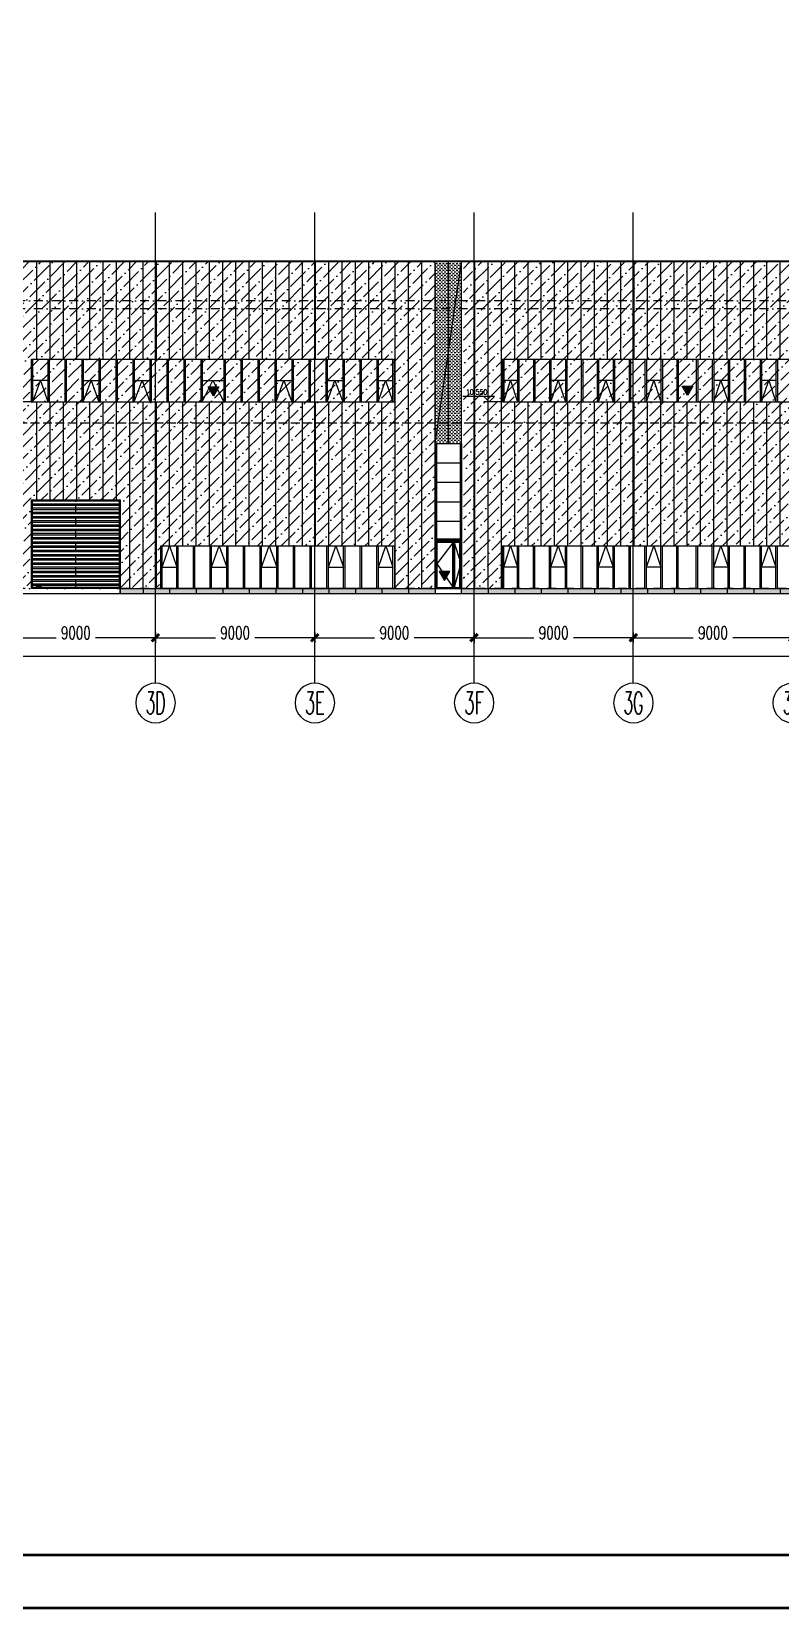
# Model space of a CAD drawing. Extents: x -2072575 to 87763, y 445513 to 805276.
# Drawn here: x -368215 to -325903, y 445513 to 534688 of the extents above; entities that cross this region are included whole.
import ezdxf
from ezdxf.enums import TextEntityAlignment as Align

# ---------------------------------------------------------------- set-up
doc = ezdxf.new("R2010")
doc.units = 0
doc.header["$LTSCALE"] = 1000
for name, pattern in [('__DASH', [0.35, 0.25, -0.1]), ('CENTER', [2, 1.25, -0.25, 0.25, -0.25]), ('DASHDOT', [1, 0.5, -0.25, 0, -0.25]), ('DOT', [0.25, 0, -0.25]), ('DOTE', [2.42, 2, -0.2, 0.02, -0.2])]:
    doc.linetypes.add(name, pattern=pattern)
doc.layers.get('Defpoints').update_dxf_attribs({"color": 210})
for name, color, linetype in [('!ZN1-填充-8', 8, 'Continuous'), ('!ZN1-文字-7', 7, 'Continuous'), ('!ZN1-标注-173', 173, 'Continuous'), ('!ZN3-玻璃幕墙-4', 4, 'Continuous'), ('!ZN4-辅助材料-1', 1, 'Continuous'), ('!ZN5-铝材断面-6', 6, 'Continuous'), ('!ZN7-索引-3', 3, 'Continuous'), ('0-cxFrame', 155, 'Continuous'), ('3符号', 3, 'Continuous'), ('3铝板幕墙', 3, 'Continuous'), ('4玻璃幕墙', 4, 'Continuous'), ('A-AXIS-DOTE', 14, 'DOTE'), ('A-HATCH-2', 251, 'Continuous'), ('A-LIN-V', 9, 'Continuous'), ('A-云线', 50, 'Continuous'), ('A-门窗表显示尺寸', 160, 'Continuous'), ('AS-WALL', 40, 'Continuous'), ('DIM', 173, 'Continuous'), ('DIM_ELEV', 3, 'Continuous'), ('DOT', 8, 'DOT'), ('DOTE', 1, 'CENTER'), ('IE-填充-JYZS', 7, 'Continuous'), ('PUB_TEXT', 7, 'Continuous'), ('压型钢板', 23, 'Continuous')]:
    doc.layers.add(name, color=color, linetype=linetype)
doc.layers.add('0-cxText', color=131, linetype='Continuous', lineweight=25)
doc.layers.add('A-WALL-HATCH', color=8, linetype='Continuous', lineweight=13)
doc.layers.add('A-加建区域', color=47, linetype='Continuous', plot=False)
doc.styles.add('_TCH_AXIS', font='COMPLEX', dxfattribs={"bigfont": 'GBCBIG'})
doc.styles.add('_TCH_DIM', font='SIMPLEX', dxfattribs={"bigfont": 'GBCBIG'})
doc.styles.add('A-STANDARD', font='SIMPLEX', dxfattribs={"bigfont": 'GBCBIG'})
doc.styles.add('cx_tuming', font='simhei.ttf')
doc.styles.add('cx_tuqian1', font='')
doc.styles.add('DHTEXT-1', font='romans.shx', dxfattribs={"width": 0.7, "bigfont": 'chinese.shx'})
doc.styles.add('样式 1', font='romans.shx', dxfattribs={"width": 0.7, "bigfont": 'chinese.shx'})
doc.styles.add('黑体', font='simhei.ttf', dxfattribs={"height": 12})
doc.styles.get('cx_tuqian1').set_extended_font_data('SimSun')
doc.dimstyles.new('ZN280', dxfattribs={"dimscale": 280, "dimtxt": 2.5, "dimasz": 1.5, "dimexe": 1, "dimexo": 2, "dimgap": 0.9, "dimtad": 1, "dimdec": 0, "dimdsep": 46, "dimtxsty": 'DHTEXT-1', "dimblk": 'ARCHTICK', "dimcen": 2.5, "dimclrd": 173, "dimclre": 173, "dimclrt": 7, "dimazin": 2, "dimtfac": 1, "dimtdec": 0, "dimtix": 1, "dimtmove": 2, "dimatfit": 3, "dimfxl": 0, "dimarcsym": 0})
pattern_1 = [(45, (388215.23, -503214.68), (252.5697, 926.0889), [1190.625, -238.125, 0, -238.125])]

# ---------------------------------------------------------------- blocks, each defined once
blk = doc.blocks.new('消防救援口标识')
blk.add_wipeout([(0, 0), (-150, 260), (150, 260)]).dxf.layer = '!ZN1-标注-173'
at = {"layer": '!ZN1-填充-8'}
h = blk.add_hatch(color=252, dxfattribs=at)
h.dxf.hatch_style = 1
h.paths.add_polyline_path([(0, 0), (-150, 260), (150, 260)])
at = {"layer": '!ZN1-标注-173'}
blk.add_lwpolyline([(0, 0), (-150, 260), (150, 260)], close=True, dxfattribs=at)
at = {"layer": '!ZN1-文字-7', "ltscale": 1.5, "style": '样式 1', "width": 0.7}
blk.add_text('消', height=120, dxfattribs=at).set_placement((-62, 164), align=Align.MIDDLE_LEFT)
blk = doc.blocks.new('w4243')
at = {"layer": '!ZN4-辅助材料-1', "xscale": 2, "yscale": 2, "zscale": 2}
blk.add_blockref('消防救援口标识', (-1646421, 506714), dxfattribs=at)
blk = doc.blocks.new('WM1328')
at = {"layer": '4玻璃幕墙'}
for p, q in [((-1822540, 519937), (-1821040, 519937)), ((-1822540, 517237), (-1822540, 519937)), ((-1822490, 517237), (-1822490, 519887)), ((-1822490, 519887), (-1822090, 519887)), ((-1822440, 517287), (-1822440, 519837)), ((-1822440, 519837), (-1822140, 519837)), ((-1822090, 519887), (-1821090, 519887)), ((-1822040, 519837), (-1821140, 519837))]:
    blk.add_line(p, q, dxfattribs=at)
at = {"layer": 'A-WALL-HATCH'}
blk.add_blockref('w4243', (-175149, 10966), dxfattribs=at)
at = {"layer": '4玻璃幕墙'}
for p, q in [((-1821040, 519937), (-1821040, 517237)), ((-1822140, 519837), (-1822140, 517287)), ((-1822090, 517237), (-1822090, 519887)), ((-1822040, 517287), (-1822040, 519837)), ((-1821140, 519837), (-1821140, 517287)), ((-1821090, 519887), (-1821090, 517237)), ((-1821040, 517237), (-1822540, 517237)), ((-1822140, 517287), (-1822440, 517287)), ((-1821140, 517287), (-1822040, 517287))]:
    blk.add_line(p, q, dxfattribs=at)
for points in [[(-1822090, 519887), (-1822490, 518640), (-1822090, 517237)], [(-1822090, 519887), (-1821140, 518630), (-1822090, 517237)]]:
    blk.add_lwpolyline(points, dxfattribs=at)
blk = doc.blocks.new('JLM5050')
at = {"layer": 'A-HATCH-2'}
h = blk.add_hatch(dxfattribs=at)
h.set_pattern_fill('ANSI32', color=256, scale=50, angle=45)
h.set_pattern_definition([(180, (0, 0), (-1e-14, -238.125), []), (180, (-79.38, 79.38), (-1e-14, -238.125), [])])
h.paths.add_polyline_path([(-1643430, 522187), (-1638530, 522187), (-1638530, 517287), (-1643430, 517287)])
at = {"layer": 'A-AXIS-DOTE', "linetype": '__DASH', "ltscale": 2}
blk.add_line((-1640980, 517237), (-1640980, 522237), dxfattribs=at)
at = {"layer": 'A-LIN-V'}
blk.add_lwpolyline([(-1643480, 522237), (-1638480, 522237), (-1638480, 517237), (-1643480, 517237)], close=True, dxfattribs=at)
at = {"layer": 'A-门窗表显示尺寸'}
blk.add_lwpolyline([(-1643430, 522187), (-1638530, 522187), (-1638530, 517287), (-1643430, 517287)], close=True, dxfattribs=at)
at = {"layer": 'A-门窗表显示尺寸', "color": 3, "style": 'A-STANDARD', "width": 0.705882}
blk.add_text('JLM5050', height=59.5, dxfattribs=at).set_placement((-1643230, 517317))
blk = doc.blocks.new('_ArchTick')
at = {"color": 0, "linetype": 'ByBlock', "const_width": 0.4}
blk.add_lwpolyline([(-0.5, -0.5), (0.5, 0.5)], dxfattribs=at)
blk = doc.blocks.new('*D1031')
at = {"layer": 'Defpoints', "color": 0, "ltscale": 2800, "transparency": 16777216}
for p in [(0, -1926), (184000, -1926), (184000, -3824)]:
    blk.add_point(p, dxfattribs=at)
at = {"layer": 'DIM', "color": 173, "linetype": 'ByBlock', "lineweight": -2, "ltscale": 2800, "transparency": 16777216}
for p, q in [((0, -2486), (0, -4104)), ((184000, -2486), (184000, -4104)), ((0, -3824), (90503, -3824)), ((184000, -3824), (93597, -3824))]:
    blk.add_line(p, q, dxfattribs=at)
at = {"layer": 'DIM', "color": 173, "lineweight": -2, "ltscale": 2800, "transparency": 16777216, "xscale": 420, "yscale": 420, "zscale": 420, "rotation": 180}
blk.add_blockref('_ArchTick', (0, -3824), dxfattribs=at)
at = {"layer": 'DIM', "color": 173, "lineweight": -2, "ltscale": 2800, "transparency": 16777216, "xscale": 420, "yscale": 420, "zscale": 420}
blk.add_blockref('_ArchTick', (184000, -3824), dxfattribs=at)
at = {"layer": 'DIM', "color": 7, "ltscale": 2800, "transparency": 16777216, "insert": (92050, -3549), "char_height": 700, "attachment_point": 5, "style": 'DHTEXT-1'}
blk.add_mtext('184000', dxfattribs=at)
blk = doc.blocks.new('*D1046')
at = {"layer": 'Defpoints', "color": 0, "ltscale": 2800, "transparency": 16777216}
for p in [(54000, -1926), (63000, -1926), (63000, -2784)]:
    blk.add_point(p, dxfattribs=at)
at = {"layer": 'DIM', "color": 173, "linetype": 'ByBlock', "lineweight": -2, "ltscale": 2800, "transparency": 16777216}
for p, q in [((54000, -2486), (54000, -3064)), ((63000, -2486), (63000, -3064)), ((54000, -2784), (57385, -2784)), ((63000, -2784), (59615, -2784))]:
    blk.add_line(p, q, dxfattribs=at)
at = {"layer": 'DIM', "color": 173, "lineweight": -2, "ltscale": 2800, "transparency": 16777216, "xscale": 420, "yscale": 420, "zscale": 420, "rotation": 180}
blk.add_blockref('_ArchTick', (54000, -2784), dxfattribs=at)
at = {"layer": 'DIM', "color": 173, "lineweight": -2, "ltscale": 2800, "transparency": 16777216, "xscale": 420, "yscale": 420, "zscale": 420}
blk.add_blockref('_ArchTick', (63000, -2784), dxfattribs=at)
at = {"layer": 'DIM', "color": 7, "ltscale": 2800, "transparency": 16777216, "insert": (58500, -2509), "char_height": 700, "attachment_point": 5, "style": 'DHTEXT-1'}
blk.add_mtext('9000', dxfattribs=at)
blk = doc.blocks.new('*D1047')
at = {"layer": 'Defpoints', "color": 0, "ltscale": 2800, "transparency": 16777216}
for p in [(45000, -1926), (54000, -1926), (54000, -2784)]:
    blk.add_point(p, dxfattribs=at)
at = {"layer": 'DIM', "color": 173, "linetype": 'ByBlock', "lineweight": -2, "ltscale": 2800, "transparency": 16777216}
for p, q in [((45000, -2486), (45000, -3064)), ((54000, -2486), (54000, -3064)), ((45000, -2784), (48385, -2784)), ((54000, -2784), (50615, -2784))]:
    blk.add_line(p, q, dxfattribs=at)
at = {"layer": 'DIM', "color": 173, "lineweight": -2, "ltscale": 2800, "transparency": 16777216, "xscale": 420, "yscale": 420, "zscale": 420, "rotation": 180}
blk.add_blockref('_ArchTick', (45000, -2784), dxfattribs=at)
at = {"layer": 'DIM', "color": 173, "lineweight": -2, "ltscale": 2800, "transparency": 16777216, "xscale": 420, "yscale": 420, "zscale": 420}
blk.add_blockref('_ArchTick', (54000, -2784), dxfattribs=at)
at = {"layer": 'DIM', "color": 7, "ltscale": 2800, "transparency": 16777216, "insert": (49500, -2509), "char_height": 700, "attachment_point": 5, "style": 'DHTEXT-1'}
blk.add_mtext('9000', dxfattribs=at)
blk = doc.blocks.new('*D1048')
at = {"layer": 'Defpoints', "color": 0, "ltscale": 2800, "transparency": 16777216}
for p in [(36000, -1926), (45000, -1926), (45000, -2784)]:
    blk.add_point(p, dxfattribs=at)
at = {"layer": 'DIM', "color": 173, "linetype": 'ByBlock', "lineweight": -2, "ltscale": 2800, "transparency": 16777216}
for p, q in [((36000, -2486), (36000, -3064)), ((45000, -2486), (45000, -3064)), ((36000, -2784), (39385, -2784)), ((45000, -2784), (41615, -2784))]:
    blk.add_line(p, q, dxfattribs=at)
at = {"layer": 'DIM', "color": 173, "lineweight": -2, "ltscale": 2800, "transparency": 16777216, "xscale": 420, "yscale": 420, "zscale": 420, "rotation": 180}
blk.add_blockref('_ArchTick', (36000, -2784), dxfattribs=at)
at = {"layer": 'DIM', "color": 173, "lineweight": -2, "ltscale": 2800, "transparency": 16777216, "xscale": 420, "yscale": 420, "zscale": 420}
blk.add_blockref('_ArchTick', (45000, -2784), dxfattribs=at)
at = {"layer": 'DIM', "color": 7, "ltscale": 2800, "transparency": 16777216, "insert": (40500, -2509), "char_height": 700, "attachment_point": 5, "style": 'DHTEXT-1'}
blk.add_mtext('9000', dxfattribs=at)
blk = doc.blocks.new('*D1049')
at = {"layer": 'Defpoints', "color": 0, "ltscale": 2800, "transparency": 16777216}
for p in [(27000, -1926), (36000, -1926), (36000, -2784)]:
    blk.add_point(p, dxfattribs=at)
at = {"layer": 'DIM', "color": 173, "linetype": 'ByBlock', "lineweight": -2, "ltscale": 2800, "transparency": 16777216}
for p, q in [((27000, -2486), (27000, -3064)), ((36000, -2486), (36000, -3064)), ((27000, -2784), (30385, -2784)), ((36000, -2784), (32615, -2784))]:
    blk.add_line(p, q, dxfattribs=at)
at = {"layer": 'DIM', "color": 173, "lineweight": -2, "ltscale": 2800, "transparency": 16777216, "xscale": 420, "yscale": 420, "zscale": 420, "rotation": 180}
blk.add_blockref('_ArchTick', (27000, -2784), dxfattribs=at)
at = {"layer": 'DIM', "color": 173, "lineweight": -2, "ltscale": 2800, "transparency": 16777216, "xscale": 420, "yscale": 420, "zscale": 420}
blk.add_blockref('_ArchTick', (36000, -2784), dxfattribs=at)
at = {"layer": 'DIM', "color": 7, "ltscale": 2800, "transparency": 16777216, "insert": (31500, -2509), "char_height": 700, "attachment_point": 5, "style": 'DHTEXT-1'}
blk.add_mtext('9000', dxfattribs=at)
blk = doc.blocks.new('*D1050')
at = {"layer": 'Defpoints', "color": 0, "ltscale": 2800, "transparency": 16777216}
for p in [(18000, -1926), (27000, -1926), (27000, -2784)]:
    blk.add_point(p, dxfattribs=at)
at = {"layer": 'DIM', "color": 173, "linetype": 'ByBlock', "lineweight": -2, "ltscale": 2800, "transparency": 16777216}
for p, q in [((18000, -2486), (18000, -3064)), ((27000, -2486), (27000, -3064)), ((18000, -2784), (21385, -2784)), ((27000, -2784), (23615, -2784))]:
    blk.add_line(p, q, dxfattribs=at)
at = {"layer": 'DIM', "color": 173, "lineweight": -2, "ltscale": 2800, "transparency": 16777216, "xscale": 420, "yscale": 420, "zscale": 420, "rotation": 180}
blk.add_blockref('_ArchTick', (18000, -2784), dxfattribs=at)
at = {"layer": 'DIM', "color": 173, "lineweight": -2, "ltscale": 2800, "transparency": 16777216, "xscale": 420, "yscale": 420, "zscale": 420}
blk.add_blockref('_ArchTick', (27000, -2784), dxfattribs=at)
at = {"layer": 'DIM', "color": 7, "ltscale": 2800, "transparency": 16777216, "insert": (22500, -2509), "char_height": 700, "attachment_point": 5, "style": 'DHTEXT-1'}
blk.add_mtext('9000', dxfattribs=at)
blk = doc.blocks.new('卓越-轴号')
blk.add_circle((0, 0), 4)
at = {"color": 0, "style": '_TCH_AXIS', "width": 1.041667, "flags": 8}
blk.add_attdef('A', text='', height=4.48, dxfattribs=at).set_placement((-2, -2.24), (2, -2.24), align=Align.FIT)
blk = doc.blocks.new('*U112')
at = {"layer": '!ZN3-玻璃幕墙-4', "color": 7, "ltscale": 10}
blk.add_lwpolyline([(0, 0), (420, 1200), (840, 0)], dxfattribs=at)
blk = doc.blocks.new('*U113')
at = {"layer": '!ZN3-玻璃幕墙-4', "color": 7, "ltscale": 10}
blk.add_lwpolyline([(0, 0), (440, 1200), (880, 0)], dxfattribs=at)
blk = doc.blocks.new('*U114')
at = {"layer": '!ZN3-玻璃幕墙-4', "color": 7, "ltscale": 10}
blk.add_lwpolyline([(0, 0), (610, 1200), (1220, 0)], dxfattribs=at)
blk = doc.blocks.new('*U101')
at = {"layer": '!ZN3-玻璃幕墙-4', "color": 7, "ltscale": 10}
blk.add_lwpolyline([(0, 0), (411, 1200), (823, 0)], dxfattribs=at)
blk = doc.blocks.new('*U102')
at = {"layer": '!ZN3-玻璃幕墙-4', "color": 7, "ltscale": 10}
blk.add_lwpolyline([(0, 0), (431, 1200), (863, 0)], dxfattribs=at)
blk = doc.blocks.new('*U103')
at = {"layer": '!ZN3-玻璃幕墙-4', "color": 7, "ltscale": 10}
blk.add_lwpolyline([(0, 0), (411, 1200), (823, 0)], dxfattribs=at)
blk = doc.blocks.new('*U104')
at = {"layer": '!ZN3-玻璃幕墙-4', "color": 7, "ltscale": 10}
blk.add_lwpolyline([(0, 0), (390, 1200), (780, 0)], dxfattribs=at)
blk = doc.blocks.new('*U89')
at = {"layer": '!ZN3-玻璃幕墙-4', "color": 7, "ltscale": 10}
blk.add_lwpolyline([(0, 0), (410, 1200), (820, 0)], dxfattribs=at)
blk = doc.blocks.new('*U92')
at = {"layer": '!ZN3-玻璃幕墙-4', "color": 7, "ltscale": 10}
blk.add_lwpolyline([(0, 0), (390, 1200), (780, 0)], dxfattribs=at)
blk = doc.blocks.new('TK22.A1 L(Dragon)')
at = {"layer": '0-cxFrame', "color": 7, "const_width": 0.5}
blk.add_lwpolyline([(0, 0), (-841, 0), (-841, 594), (0, 594)], close=True, dxfattribs=at)
at = {"layer": '0-cxFrame', "const_width": 0.5}
blk.add_lwpolyline([(-80, 10), (-821, 10), (-821, 584), (-80, 584)], close=True, dxfattribs=at)
at = {"style": '黑体', "flags": 4}
blk.add_attdef('图幅', text='', height=3.3, dxfattribs=at).set_placement((-40, 3), align=Align.RIGHT)
at = {"layer": '0-cxText', "flags": 4}
for tag, height, style, p in [('建设单位', 3.5, 'cx_tuming', (-45, 240)), ('项目名称', 3.5, 'cx_tuming', (-45, 210)), ('子项名称', 3.5, 'cx_tuming', (-45, 180)), ('工程编号', 3.3, 'cx_tuqian1', (-35, 165)), ('图名1', 3.5, 'cx_tuming', (-45, 87)), ('图名2', 3.5, 'cx_tuming', (-45, 79)), ('图名3', 3.5, 'cx_tuming', (-45, 71)), ('出图日期', 3.3, 'cx_tuqian1', (-39, 60)), ('专业', 3.3, 'cx_tuqian1', (-55, 52)), ('图号', 3.3, 'cx_tuqian1', (-55, 44)), ('版次', 3.3, 'cx_tuqian1', (-20, 44))]:
    blk.add_attdef(tag, text='', height=height, dxfattribs=dict(at, style=style)).set_placement(p, align=Align.MIDDLE)
at = {"layer": 'Defpoints', "color": 6, "flags": 4}
for tag, height, style, p in [('tufu', 3.3, '黑体', (-12, 12)), ('dwfname', 4, 'cx_tuqian1', (-80, 3))]:
    blk.add_attdef(tag, text='', height=height, dxfattribs=dict(at, style=style)).set_placement(p, align=Align.RIGHT)
blk = doc.blocks.new('20250919085014')
at = {"layer": '!ZN1-填充-8'}
h = blk.add_hatch(dxfattribs=at)
h.set_pattern_fill('ANSI36', color=256, scale=300, style=0)
h.set_pattern_definition(pattern_1)
h.paths.add_polyline_path([(42800, 18450), (17300, 18450), (17300, 0), (20000, 0), (20000, 5000), (25000, 5000), (25000, 0), (25000, 0), (25000, -300), (25300, 0), (40521, 0), (40500, 0), (27300, 0), (27300, 2400), (40500, 2400), (40500, 0), (44371, 0), (44300, 0), (42800, 0)])
blk = doc.blocks.new('20250919085039')
at = {"layer": '!ZN1-填充-8'}
h = blk.add_hatch(dxfattribs=at)
h.set_pattern_fill('ANSI36', color=256, scale=300, style=0)
h.set_pattern_definition(pattern_1)
h.paths.add_polyline_path([(69800, 0), (67500, 0), (67500, 2400), (46600, 2400), (46600, 0), (67500, 0), (44400, 0), (44400, 18450), (69800, 18450)])
blk = doc.blocks.new('20250924150415')
at = {"ltscale": 10}
blk.add_wipeout([(0, 0), (0, 120), (1500, 120), (1500, 0)], dxfattribs=at).dxf.layer = '3铝板幕墙'
at = {"layer": '!ZN1-填充-8'}
h = blk.add_hatch(dxfattribs=at)
h.set_pattern_fill('DOTS', color=141, scale=20, style=0)
h.set_pattern_definition([(0, (1780047.875, -510492.864), (15.875, 31.75), [0, -31.75])])
h.paths.add_polyline_path([(0, 120), (1500, 120), (1500, 0), (0, 0)])
blk = doc.blocks.new('20250821140405')
at = {"layer": 'DOT', "linetype": 'DASHDOT'}
for p, q in [((192648.2, 18500), (-7043.9, 18500)), ((192648.2, 16250), (-7043.9, 16250)), ((192648.2, 15800), (-7043.9, 15800)), ((192648.2, 0), (-7043.9, 0))]:
    blk.add_line(p, q, dxfattribs=at)
at = {"layer": 'DOTE', "ltscale": 280}
for p, q in [((27000, -5350), (27000, 21247.6)), ((36000, -5350), (36000, 21247.6)), ((45000, -5350), (45000, 21247.6)), ((54000, -5350), (54000, 21247.6))]:
    blk.add_line(p, q, dxfattribs=at)
at = {"layer": '3符号', "color": 7}
ref = blk.add_blockref('卓越-轴号', (27006.3, -6470), dxfattribs=dict(at, xscale=-280, yscale=280, zscale=280))
ref.add_attrib('A', '3D', dxfattribs={"layer": '0', "color": 0, "height": 1254.4, "style": '_TCH_AXIS', "width": 0.520833}).set_placement((26446.3, -7097.2), (27566.3, -7097.2), align=Align.FIT)
ref = blk.add_blockref('卓越-轴号', (36006.3, -6470), dxfattribs=dict(at, xscale=-280, yscale=280, zscale=280))
ref.add_attrib('A', '3E', dxfattribs={"layer": '0', "color": 0, "height": 1254.4, "style": '_TCH_AXIS', "width": 0.535714}).set_placement((35446.3, -7097.2), (36566.3, -7097.2), align=Align.FIT)
ref = blk.add_blockref('卓越-轴号', (45006.3, -6470), dxfattribs=dict(at, xscale=-280, yscale=280, zscale=280))
ref.add_attrib('A', '3F', dxfattribs={"layer": '0', "color": 0, "height": 1254.4, "style": '_TCH_AXIS', "width": 0.535714}).set_placement((44446.3, -7097.2), (45566.3, -7097.2), align=Align.FIT)
ref = blk.add_blockref('卓越-轴号', (54006.3, -6470), dxfattribs=dict(at, xscale=-280, yscale=280, zscale=280))
ref.add_attrib('A', '3G', dxfattribs={"layer": '0', "color": 0, "height": 1254.4, "style": '_TCH_AXIS', "width": 0.506757}).set_placement((53446.3, -7097.2), (54566.3, -7097.2), align=Align.FIT)
ref = blk.add_blockref('卓越-轴号', (63006.3, -6470), dxfattribs=dict(at, xscale=-280, yscale=280, zscale=280))
ref.add_attrib('A', '3H', dxfattribs={"layer": '0', "color": 0, "height": 1254.4, "style": '_TCH_AXIS', "width": 0.480769}).set_placement((62446.3, -7097.2), (63566.3, -7097.2), align=Align.FIT)
at = {"layer": 'A-LIN-V'}
blk.add_blockref('JLM5050', (1663480.2, -517237.5), dxfattribs=at)
at = {"layer": 'DIM', "ltscale": 2800}
for base, p1, p2, picture, middle in [((184000, -3824.1), (0, -1926.1), (184000, -1926.1), '*D1031', (92050, -3549.1)), ((27000, -2784.1), (18000, -1926.1), (27000, -1926.1), '*D1050', (22500, -2509.1)), ((36000, -2784.1), (27000, -1926.1), (36000, -1926.1), '*D1049', (31500, -2509.1)), ((45000, -2784.1), (36000, -1926.1), (45000, -1926.1), '*D1048', (40500, -2509.1)), ((54000, -2784.1), (45000, -1926.1), (54000, -1926.1), '*D1047', (49500, -2509.1)), ((63000, -2784.1), (54000, -1926.1), (63000, -1926.1), '*D1046', (58500, -2509.1))]:
    dim = blk.add_linear_dim(base=base, p1=p1, p2=p2, angle=0, dimstyle='ZN280', dxfattribs=at)
    dim.commit()
    dim.dimension.update_dxf_attribs({"geometry": picture, "text_midpoint": middle, "dimtype": 129})

msp = doc.modelspace()

# ---------------------------------------------------------------- hatches: boundary and pattern name
at = {"layer": '!ZN1-填充-8'}
h = msp.add_hatch(dxfattribs=at)
h.set_pattern_fill('DOTS', color=141, scale=75, style=0)
h.set_pattern_definition([(0, (-363215.23, 502914.68), (59.53125, 119.0625), [0, -119.0625])])
h.paths.add_polyline_path([(-363215.2, 503214.7), (-345415.2, 503214.7), (-345415.2, 502914.7), (-363215.2, 502914.7)])
h = msp.add_hatch(dxfattribs=at)
h.set_pattern_fill('DOTS', color=141, scale=75, style=0)
h.set_pattern_definition([(0, (-343915.23, 502914.68), (59.53125, 119.0625), [0, -119.0625])])
h.paths.add_polyline_path([(-343915.2, 503214.7), (-318365.2, 503214.7), (-318365.2, 502914.7), (-343915.2, 502914.7)])
at = {"layer": 'IE-填充-JYZS', "ltscale": 10}
h = msp.add_hatch(dxfattribs=at)
h.set_pattern_fill('DOTS', color=141, scale=10)
h.set_pattern_definition([(0, (-389015.228, 521664.675), (7.9375, 15.875), [0, -15.875])])
h.paths.add_polyline_path([(-389015.2, 521714.7), (-203315.2, 521714.7), (-203315.2, 521664.7), (-389015.2, 521664.7)])
h = msp.add_hatch(dxfattribs=at)
h.set_pattern_fill('DASH', color=253, scale=100)
h.set_pattern_definition([(0, (0, 0), (95.25, 95.25), [95.25, -95.25])])
h.paths.add_polyline_path([(-343915.2, 511414.7), (-345415.2, 511414.7), (-345415.2, 521664.7), (-343915.2, 521664.7)])

# ---------------------------------------------------------------- linework, layer by layer
at = {"layer": '3铝板幕墙', "ltscale": 1000}
for p, q in [((-367915.2, 521714.7), (-367915.2, 521664.7)), ((-366415.2, 521714.7), (-366415.2, 521664.7)), ((-364915.2, 521714.7), (-364915.2, 521664.7)), ((-363415.2, 521714.7), (-363415.2, 521664.7)), ((-361915.2, 521714.7), (-361915.2, 521664.7)), ((-360415.2, 521714.7), (-360415.2, 521664.7)), ((-358915.2, 521714.7), (-358915.2, 521664.7)), ((-357415.2, 521714.7), (-357415.2, 521664.7)), ((-355915.2, 521714.7), (-355915.2, 521664.7)), ((-354415.2, 521714.7), (-354415.2, 521664.7)), ((-352915.2, 521714.7), (-352915.2, 521664.7)), ((-351415.2, 521714.7), (-351415.2, 521664.7)), ((-349915.2, 521714.7), (-349915.2, 521664.7)), ((-348415.2, 521714.7), (-348415.2, 521664.7)), ((-346913.9, 521714.7), (-346913.9, 521664.7)), ((-345413.9, 521714.7), (-345413.9, 521664.7)), ((-343913.9, 521714.7), (-343913.9, 521664.7)), ((-342415.2, 521714.7), (-342415.2, 521664.7)), ((-340915.2, 521714.7), (-340915.2, 521664.7)), ((-339415.2, 521714.7), (-339415.2, 521664.7)), ((-337915.2, 521714.7), (-337915.2, 521664.7)), ((-336415.2, 521714.7), (-336415.2, 521664.7)), ((-334915.2, 521714.7), (-334915.2, 521664.7)), ((-333415.2, 521714.7), (-333415.2, 521664.7)), ((-331915.2, 521714.7), (-331915.2, 521664.7)), ((-330415.2, 521714.7), (-330415.2, 521664.7)), ((-328915.2, 521714.7), (-328915.2, 521664.7)), ((-327415.2, 521714.7), (-327415.2, 521664.7)), ((-325915.2, 521714.7), (-325915.2, 521664.7)), ((-361915.2, 503214.7), (-361915.2, 502914.7)), ((-360415.2, 503214.7), (-360415.2, 502914.7)), ((-358915.2, 503214.7), (-358915.2, 502914.7)), ((-357415.2, 503214.7), (-357415.2, 502914.7)), ((-355915.2, 503214.7), (-355915.2, 502914.7)), ((-354415.2, 503214.7), (-354415.2, 502914.7)), ((-352915.2, 503214.7), (-352915.2, 502914.7)), ((-351415.2, 503214.7), (-351415.2, 502914.7)), ((-349915.2, 503214.7), (-349915.2, 502914.7)), ((-348415.2, 503214.7), (-348415.2, 502914.7)), ((-346913.9, 503214.7), (-346913.9, 502914.7)), ((-342415.2, 503214.7), (-342415.2, 502914.7)), ((-340915.2, 503214.7), (-340915.2, 502914.7)), ((-339415.2, 503214.7), (-339415.2, 502914.7)), ((-337915.2, 503214.7), (-337915.2, 502914.7)), ((-336415.2, 503214.7), (-336415.2, 502914.7)), ((-334915.2, 503214.7), (-334915.2, 502914.7)), ((-333415.2, 503214.7), (-333415.2, 502914.7)), ((-331915.2, 503214.7), (-331915.2, 502914.7)), ((-330415.2, 503214.7), (-330415.2, 502914.7)), ((-328915.2, 503214.7), (-328915.2, 502914.7)), ((-327415.2, 503214.7), (-327415.2, 502914.7)), ((-325915.2, 503214.7), (-325915.2, 502914.7))]:
    msp.add_line(p, q, dxfattribs=at)
msp.add_lwpolyline([(-389015.2, 521714.7), (-203315.2, 521714.7), (-203315.2, 521664.7), (-389015.2, 521664.7)], close=True, dxfattribs=at)
at = {"layer": '4玻璃幕墙', "ltscale": 10}
for p, q in [((-368215.2, 513764.7), (-368215.2, 516164.7)), ((-368215.2, 516164.7), (-347715.2, 516164.7)), ((-368135.2, 513764.7), (-368135.2, 516164.7)), ((-367295.2, 516164.7), (-367295.2, 513764.7)), ((-367215.2, 516164.7), (-367215.2, 513764.7)), ((-366335.2, 516164.7), (-366335.2, 513764.7)), ((-366255.2, 516164.7), (-366255.2, 513764.7)), ((-365375.2, 516164.7), (-365375.2, 513764.7)), ((-365295.2, 516164.7), (-365295.2, 513764.7)), ((-364415.2, 516164.7), (-364415.2, 513764.7)), ((-364335.2, 516164.7), (-364335.2, 513764.7)), ((-363455.2, 516164.7), (-363455.2, 513764.7)), ((-363375.2, 516164.7), (-363375.2, 513764.7)), ((-362495.2, 516164.7), (-362495.2, 513764.7)), ((-362415.2, 516164.7), (-362415.2, 513764.7)), ((-361535.2, 516164.7), (-361535.2, 513764.7)), ((-361455.2, 516164.7), (-361455.2, 513764.7)), ((-360575.2, 516164.7), (-360575.2, 513764.7)), ((-360495.2, 516164.7), (-360495.2, 513764.7)), ((-359615.2, 516164.7), (-359615.2, 513764.7)), ((-359535.2, 516164.7), (-359535.2, 513764.7)), ((-358655.2, 516164.7), (-358655.2, 513764.7)), ((-358575.2, 516164.7), (-358575.2, 513764.7)), ((-357355.2, 516164.7), (-357355.2, 513764.7)), ((-357275.2, 516164.7), (-357275.2, 513764.7)), ((-356395.2, 516164.7), (-356395.2, 513764.7)), ((-356315.2, 516164.7), (-356315.2, 513764.7)), ((-355435.2, 516164.7), (-355435.2, 513764.7)), ((-355355.2, 516164.7), (-355355.2, 513764.7)), ((-354475.2, 516164.7), (-354475.2, 513764.7)), ((-354395.2, 516164.7), (-354395.2, 513764.7)), ((-353515.2, 516164.7), (-353515.2, 513764.7)), ((-353435.2, 516164.7), (-353435.2, 513764.7)), ((-352555.2, 516164.7), (-352555.2, 513764.7)), ((-352475.2, 516164.7), (-352475.2, 513764.7)), ((-351595.2, 516164.7), (-351595.2, 513764.7)), ((-351515.2, 516164.7), (-351515.2, 513764.7)), ((-350635.2, 516164.7), (-350635.2, 513764.7)), ((-350555.2, 516164.7), (-350555.2, 513764.7)), ((-349675.2, 516164.7), (-349675.2, 513764.7)), ((-349595.2, 516164.7), (-349595.2, 513764.7)), ((-348715.2, 516164.7), (-348715.2, 513764.7)), ((-348635.2, 516164.7), (-348635.2, 513764.7)), ((-347795.2, 513764.7), (-347795.2, 516164.7)), ((-347715.2, 513764.7), (-347715.2, 516164.7)), ((-341615.2, 516164.7), (-341615.2, 513764.7)), ((-341615.2, 516164.7), (-320715.2, 516164.7)), ((-341535.2, 516164.7), (-341535.2, 513764.7)), ((-340755.2, 516164.7), (-340755.2, 513764.7)), ((-340675.2, 516164.7), (-340675.2, 513764.7)), ((-339855.2, 516164.7), (-339855.2, 513764.7)), ((-339775.2, 516164.7), (-339775.2, 513764.7)), ((-338955.2, 516164.7), (-338955.2, 513764.7)), ((-338875.2, 516164.7), (-338875.2, 513764.7)), ((-338055.2, 516164.7), (-338055.2, 513764.7)), ((-337975.2, 516164.7), (-337975.2, 513764.7)), ((-337155.2, 516164.7), (-337155.2, 513764.7)), ((-337075.2, 516164.7), (-337075.2, 513764.7)), ((-336255.2, 516164.7), (-336255.2, 513764.7)), ((-336175.2, 516164.7), (-336175.2, 513764.7)), ((-335355.2, 516164.7), (-335355.2, 513764.7)), ((-335275.2, 516164.7), (-335275.2, 513764.7)), ((-334455.2, 516164.7), (-334455.2, 513764.7)), ((-334375.2, 516164.7), (-334375.2, 513764.7)), ((-333555.2, 516164.7), (-333555.2, 513764.7)), ((-333475.2, 516164.7), (-333475.2, 513764.7)), ((-332655.2, 516164.7), (-332655.2, 513764.7)), ((-332575.2, 516164.7), (-332575.2, 513764.7)), ((-331755.2, 516164.7), (-331755.2, 513764.7)), ((-331675.2, 516164.7), (-331675.2, 513764.7)), ((-330655.2, 516164.7), (-330655.2, 513764.7)), ((-330575.2, 516164.7), (-330575.2, 513764.7)), ((-329755.2, 516164.7), (-329755.2, 513764.7)), ((-329675.2, 516164.7), (-329675.2, 513764.7)), ((-328855.2, 516164.7), (-328855.2, 513764.7)), ((-328775.2, 516164.7), (-328775.2, 513764.7)), ((-327955.2, 516164.7), (-327955.2, 513764.7)), ((-327875.2, 516164.7), (-327875.2, 513764.7)), ((-327055.2, 516164.7), (-327055.2, 513764.7)), ((-326975.2, 516164.7), (-326975.2, 513764.7)), ((-326155.2, 516164.7), (-326155.2, 513764.7)), ((-326075.2, 516164.7), (-326075.2, 513764.7)), ((-367295.2, 514964.7), (-368135.2, 514964.7)), ((-365295.2, 514964.7), (-364415.2, 514964.7)), ((-362415.2, 514964.7), (-361535.2, 514964.7)), ((-358575.2, 514964.7), (-357355.2, 514964.7)), ((-354395.2, 514964.7), (-353515.2, 514964.7)), ((-351515.2, 514964.7), (-350635.2, 514964.7)), ((-348635.2, 514964.7), (-347795.2, 514964.7)), ((-340755.2, 514964.7), (-341535.2, 514964.7)), ((-338055.2, 514964.7), (-338875.2, 514964.7)), ((-335355.2, 514964.7), (-336175.2, 514964.7)), ((-332655.2, 514964.7), (-333475.2, 514964.7)), ((-328855.2, 514964.7), (-329675.2, 514964.7)), ((-326155.2, 514964.7), (-326975.2, 514964.7)), ((-368215.2, 513764.7), (-347715.2, 513764.7)), ((-341615.2, 513764.7), (-320715.2, 513764.7)), ((-345415.2, 511414.7), (-343915.2, 511414.7)), ((-345335.2, 510314.7), (-343995.2, 510314.7)), ((-345335.2, 509214.7), (-343995.2, 509214.7)), ((-345335.2, 508114.7), (-343995.2, 508114.7)), ((-345335.2, 507014.7), (-343995.2, 507014.7))]:
    msp.add_line(p, q, dxfattribs=at)
at = {"layer": '4玻璃幕墙', "ltscale": 1.5}
for p, q in [((-360915.2, 503214.7), (-360915.2, 505614.7)), ((-360915.2, 505614.7), (-347715.2, 505614.7)), ((-360835.2, 503214.7), (-360835.2, 505614.7)), ((-360012.4, 503214.7), (-360012.4, 505614.7)), ((-359932.4, 503214.7), (-359932.4, 505614.7)), ((-359069.5, 503214.7), (-359069.5, 505614.7)), ((-358989.5, 503214.7), (-358989.5, 505614.7)), ((-358126.7, 503214.7), (-358126.7, 505614.7)), ((-358046.7, 503214.7), (-358046.7, 505614.7)), ((-357183.8, 503214.7), (-357183.8, 505614.7)), ((-357103.8, 503214.7), (-357103.8, 505614.7)), ((-356240.9, 503214.7), (-356240.9, 505614.7)), ((-356160.9, 503214.7), (-356160.9, 505614.7)), ((-355298.1, 503214.7), (-355298.1, 505614.7)), ((-355218.1, 503214.7), (-355218.1, 505614.7)), ((-354355.2, 503214.7), (-354355.2, 505614.7)), ((-354275.2, 503214.7), (-354275.2, 505614.7)), ((-353412.4, 503214.7), (-353412.4, 505614.7)), ((-353332.4, 503214.7), (-353332.4, 505614.7)), ((-352469.5, 503214.7), (-352469.5, 505614.7)), ((-352389.5, 503214.7), (-352389.5, 505614.7)), ((-351526.7, 503214.7), (-351526.7, 505614.7)), ((-351446.7, 503214.7), (-351446.7, 505614.7)), ((-350583.8, 503214.7), (-350583.8, 505614.7)), ((-350503.8, 503214.7), (-350503.8, 505614.7)), ((-349640.9, 503214.7), (-349640.9, 505614.7)), ((-349560.9, 503214.7), (-349560.9, 505614.7)), ((-348698.1, 503214.7), (-348698.1, 505614.7)), ((-348618.1, 503214.7), (-348618.1, 505614.7)), ((-347795.2, 503214.7), (-347795.2, 505614.7)), ((-347715.2, 505614.7), (-347715.2, 503214.7)), ((-341615.2, 503214.7), (-341615.2, 505614.7)), ((-341615.2, 505614.7), (-320715.2, 505614.7)), ((-341535.2, 503214.7), (-341535.2, 505614.7)), ((-340755.2, 503214.7), (-340755.2, 505614.7)), ((-340675.2, 503214.7), (-340675.2, 505614.7)), ((-339855.2, 503214.7), (-339855.2, 505614.7)), ((-339775.2, 503214.7), (-339775.2, 505614.7)), ((-338955.2, 503214.7), (-338955.2, 505614.7)), ((-338875.2, 503214.7), (-338875.2, 505614.7)), ((-338055.2, 503214.7), (-338055.2, 505614.7)), ((-337975.2, 503214.7), (-337975.2, 505614.7)), ((-337155.2, 503214.7), (-337155.2, 505614.7)), ((-337075.2, 503214.7), (-337075.2, 505614.7)), ((-336255.2, 503214.7), (-336255.2, 505614.7)), ((-336175.2, 503214.7), (-336175.2, 505614.7)), ((-335355.2, 503214.7), (-335355.2, 505614.7)), ((-335275.2, 503214.7), (-335275.2, 505614.7)), ((-334455.2, 503214.7), (-334455.2, 505614.7)), ((-334375.2, 503214.7), (-334375.2, 505614.7)), ((-333555.2, 503214.7), (-333555.2, 505614.7)), ((-333475.2, 503214.7), (-333475.2, 505614.7)), ((-332655.2, 503214.7), (-332655.2, 505614.7)), ((-332575.2, 503214.7), (-332575.2, 505614.7)), ((-331755.2, 503214.7), (-331755.2, 505614.7)), ((-331675.2, 503214.7), (-331675.2, 505614.7)), ((-330655.2, 503214.7), (-330655.2, 505614.7)), ((-330575.2, 503214.7), (-330575.2, 505614.7)), ((-329755.2, 503214.7), (-329755.2, 505614.7)), ((-329675.2, 503214.7), (-329675.2, 505614.7)), ((-328855.2, 503214.7), (-328855.2, 505614.7)), ((-328775.2, 503214.7), (-328775.2, 505614.7)), ((-327955.2, 503214.7), (-327955.2, 505614.7)), ((-327875.2, 503214.7), (-327875.2, 505614.7)), ((-327055.2, 503214.7), (-327055.2, 505614.7)), ((-326975.2, 503214.7), (-326975.2, 505614.7)), ((-326155.2, 503214.7), (-326155.2, 505614.7)), ((-326075.2, 503214.7), (-326075.2, 505614.7)), ((-360835.2, 504414.7), (-360012.4, 504414.7)), ((-358046.7, 504414.7), (-357183.8, 504414.7)), ((-355218.1, 504414.7), (-354355.2, 504414.7)), ((-351446.7, 504414.7), (-350583.8, 504414.7)), ((-348618.1, 504414.7), (-347795.2, 504414.7)), ((-340755.2, 504414.7), (-341535.2, 504414.7)), ((-338055.2, 504414.7), (-338875.2, 504414.7)), ((-335355.2, 504414.7), (-336175.2, 504414.7)), ((-332655.2, 504414.7), (-333475.2, 504414.7)), ((-328855.2, 504414.7), (-329675.2, 504414.7)), ((-326155.2, 504414.7), (-326975.2, 504414.7)), ((-347715.2, 503214.7), (-360915.2, 503214.7)), ((-341615.2, 503214.7), (-320715.2, 503214.7))]:
    msp.add_line(p, q, dxfattribs=at)
at = {"layer": 'A-LIN-V'}
for p, q in [((-203315.2, 521714.7), (-388915.2, 521714.7)), ((-203315.2, 521664.7), (-388915.2, 521664.7)), ((-345415.2, 511414.7), (-345415.2, 521664.7)), ((-343915.2, 511414.7), (-343915.2, 521664.7)), ((-363215.2, 503214.7), (-363215.2, 502914.7))]:
    msp.add_line(p, q, dxfattribs=at)
at = {"layer": 'A-加建区域', "linetype": '__DASH', "ltscale": 2}
msp.add_line((-195567, 512564.7), (-395259.1, 512564.7), dxfattribs=at)
at = {"layer": 'AS-WALL'}
msp.add_line((-195567, 502914.7), (-395259.1, 502914.7), dxfattribs=at)
msp.add_lwpolyline([(-345415.2, 511414.7), (-345415.2, 511414.7), (-343915.2, 521664.7)], dxfattribs=at)
at = {"layer": 'DIM_ELEV'}
for p, q in [((-368215.2, 513764.7), (-369215.2, 513764.7)), ((-342055.2, 514064.7), (-343843.2, 514064.7)), ((-342355.2, 513764.7), (-342655.2, 514064.7)), ((-341655.2, 513764.7), (-342655.2, 513764.7)), ((-342355.2, 513764.7), (-342055.2, 514064.7))]:
    msp.add_line(p, q, dxfattribs=at)
at = {"layer": '压型钢板', "ltscale": 10}
for p, q in [((-367915.2, 516164.7), (-367915.2, 521714.7)), ((-367165.2, 516164.7), (-367165.2, 521714.7)), ((-366415.2, 516164.7), (-366415.2, 521714.7)), ((-365665.2, 516164.7), (-365665.2, 521714.7)), ((-364915.2, 516164.7), (-364915.2, 521714.7)), ((-364165.2, 516164.7), (-364165.2, 521714.7)), ((-363415.2, 516164.7), (-363415.2, 521714.7)), ((-362665.2, 516164.7), (-362665.2, 521714.7)), ((-361915.2, 516164.7), (-361915.2, 521714.7)), ((-361165.2, 516164.7), (-361165.2, 521714.7)), ((-360415.2, 516164.7), (-360415.2, 521714.7)), ((-359665.2, 516164.7), (-359665.2, 521714.7)), ((-358915.2, 516164.7), (-358915.2, 521714.7)), ((-358165.2, 516164.7), (-358165.2, 521714.7)), ((-357415.2, 516164.7), (-357415.2, 521714.7)), ((-356665.2, 516164.7), (-356665.2, 521714.7)), ((-355915.2, 516164.7), (-355915.2, 521714.7)), ((-355165.2, 516164.7), (-355165.2, 521714.7)), ((-354415.2, 516164.7), (-354415.2, 521714.7)), ((-353665.2, 516164.7), (-353665.2, 521714.7)), ((-352915.2, 516164.7), (-352915.2, 521714.7)), ((-352165.2, 516164.7), (-352165.2, 521714.7)), ((-351415.2, 516164.7), (-351415.2, 521714.7)), ((-350665.2, 516164.7), (-350665.2, 521714.7)), ((-349915.2, 516164.7), (-349915.2, 521714.7)), ((-349165.2, 516164.7), (-349165.2, 521714.7)), ((-348415.2, 516164.7), (-348415.2, 521714.7)), ((-347665.2, 503214.7), (-347665.2, 521714.7)), ((-346915.2, 503214.7), (-346915.2, 521714.7)), ((-346165.2, 503214.7), (-346165.2, 521714.7)), ((-344665.2, 511414.7), (-344665.2, 521714.7)), ((-343165.2, 503214.7), (-343165.2, 521714.7)), ((-342415.2, 503214.7), (-342415.2, 521714.7)), ((-341665.2, 503214.7), (-341665.2, 521714.7)), ((-340915.2, 516164.7), (-340915.2, 521714.7)), ((-340165.2, 516164.7), (-340165.2, 521714.7)), ((-339415.2, 516164.7), (-339415.2, 521714.7)), ((-338665.2, 516164.7), (-338665.2, 521714.7)), ((-337915.2, 516164.7), (-337915.2, 521714.7)), ((-337165.2, 516164.7), (-337165.2, 521714.7)), ((-336415.2, 516164.7), (-336415.2, 521714.7)), ((-335665.2, 516164.7), (-335665.2, 521714.7)), ((-334915.2, 516164.7), (-334915.2, 521714.7)), ((-334165.2, 516164.7), (-334165.2, 521714.7)), ((-333415.2, 516164.7), (-333415.2, 521714.7)), ((-332665.2, 516164.7), (-332665.2, 521714.7)), ((-331915.2, 516164.7), (-331915.2, 521714.7)), ((-331165.2, 516164.7), (-331165.2, 521714.7)), ((-330415.2, 516164.7), (-330415.2, 521714.7)), ((-329665.2, 516164.7), (-329665.2, 521714.7)), ((-328915.2, 516164.7), (-328915.2, 521714.7)), ((-328165.2, 516164.7), (-328165.2, 521714.7)), ((-327415.2, 516164.7), (-327415.2, 521714.7)), ((-326665.2, 516164.7), (-326665.2, 521714.7)), ((-325915.2, 516164.7), (-325915.2, 521714.7)), ((-367915.2, 508214.7), (-367915.2, 513764.7)), ((-367165.2, 508214.7), (-367165.2, 513764.7)), ((-366415.2, 508214.7), (-366415.2, 513764.7)), ((-365665.2, 508214.7), (-365665.2, 513764.7)), ((-364915.2, 508214.7), (-364915.2, 513764.7)), ((-364165.2, 508214.7), (-364165.2, 513764.7)), ((-363415.2, 508214.7), (-363415.2, 513764.7)), ((-362665.2, 503214.7), (-362665.2, 513764.7)), ((-361915.2, 503214.7), (-361915.2, 513764.7)), ((-361165.2, 503214.7), (-361165.2, 513764.7)), ((-360415.2, 505614.7), (-360415.2, 513764.7)), ((-359665.2, 505614.7), (-359665.2, 513764.7)), ((-358915.2, 505614.7), (-358915.2, 513764.7)), ((-356665.2, 505614.7), (-356665.2, 513764.7)), ((-355915.2, 505614.7), (-355915.2, 513764.7)), ((-355165.2, 505614.7), (-355165.2, 513764.7)), ((-354415.2, 505614.7), (-354415.2, 513764.7)), ((-353665.2, 505614.7), (-353665.2, 513764.7)), ((-352915.2, 505614.7), (-352915.2, 513764.7)), ((-352165.2, 505614.7), (-352165.2, 513764.7)), ((-351415.2, 505614.7), (-351415.2, 513764.7)), ((-350665.2, 505614.7), (-350665.2, 513764.7)), ((-349915.2, 505614.7), (-349915.2, 513764.7)), ((-349165.2, 505614.7), (-349165.2, 513764.7)), ((-348415.2, 505614.7), (-348415.2, 513764.7)), ((-340915.2, 505614.7), (-340915.2, 513764.7)), ((-340165.2, 505614.7), (-340165.2, 513764.7)), ((-339415.2, 505614.7), (-339415.2, 513764.7)), ((-338665.2, 505614.7), (-338665.2, 513764.7)), ((-337915.2, 505614.7), (-337915.2, 513764.7)), ((-337165.2, 505614.7), (-337165.2, 513764.7)), ((-336415.2, 505614.7), (-336415.2, 513764.7)), ((-335665.2, 505614.7), (-335665.2, 513764.7)), ((-334915.2, 505614.7), (-334915.2, 513764.7)), ((-334165.2, 505614.7), (-334165.2, 513764.7)), ((-333415.2, 505614.7), (-333415.2, 513764.7)), ((-332665.2, 505614.7), (-332665.2, 513764.7)), ((-331915.2, 505614.7), (-331915.2, 513764.7)), ((-329665.2, 505614.7), (-329665.2, 513764.7)), ((-328915.2, 505614.7), (-328915.2, 513764.7)), ((-328165.2, 505614.7), (-328165.2, 513764.7)), ((-327415.2, 505614.7), (-327415.2, 513764.7)), ((-326665.2, 505614.7), (-326665.2, 513764.7)), ((-325915.2, 505614.7), (-325915.2, 513764.7))]:
    msp.add_line(p, q, dxfattribs=at)

# ---------------------------------------------------------------- block references
at = {"layer": '!ZN3-玻璃幕墙-4', "ltscale": 500}
for name, p in [('*U112', (-368135.2, 513764.7)), ('*U113', (-365295.2, 513764.7)), ('*U113', (-362415.2, 513764.7)), ('*U114', (-358575.2, 513764.7)), ('*U113', (-354395.2, 513764.7)), ('*U113', (-351515.2, 513764.7)), ('*U112', (-348635.2, 513764.7)), ('*U92', (-341535.2, 513764.7)), ('*U89', (-338875.2, 513764.7)), ('*U89', (-336175.2, 513764.7)), ('*U89', (-333475.2, 513764.7)), ('*U89', (-329675.2, 513764.7)), ('*U89', (-326975.2, 513764.7)), ('*U101', (-360835.2, 504414.7)), ('*U102', (-358046.7, 504414.7)), ('*U102', (-355218.1, 504414.7)), ('*U102', (-351446.7, 504414.7)), ('*U103', (-348618.1, 504414.7)), ('*U104', (-341535.2, 504414.7)), ('*U89', (-338875.2, 504414.7)), ('*U89', (-336175.2, 504414.7)), ('*U89', (-333475.2, 504414.7)), ('*U89', (-329675.2, 504414.7)), ('*U89', (-326975.2, 504414.7))]:
    msp.add_blockref(name, p, dxfattribs=at)

# ---------------------------------------------------------------- texts
at = {"layer": 'PUB_TEXT', "style": '_TCH_DIM', "width": 0.705882}
msp.add_text('10.550', height=297.5, dxfattribs=at).set_placement((-343673.2, 514169.7))

# ---------------------------------------------------------------- next in the draw order: block references
at = {"xscale": -1}
msp.add_blockref('WM1328', (-2166455.6, -14022.8), dxfattribs=at)

# ---------------------------------------------------------------- next in the draw order: linework, layer by layer
at = {"layer": '3铝板幕墙', "ltscale": 1000}
for points in [[(-363215.2, 503214.7), (-345415.2, 503214.7), (-345415.2, 502914.7), (-363215.2, 502914.7)], [(-343915.2, 503214.7), (-318365.2, 503214.7), (-318365.2, 502914.7), (-343915.2, 502914.7)]]:
    msp.add_lwpolyline(points, close=True, dxfattribs=at)
at = {"layer": '4玻璃幕墙', "ltscale": 10}
for p, q in [((-345415.2, 511414.7), (-345415.2, 503214.7)), ((-345335.2, 511414.7), (-345335.2, 503214.7)), ((-343995.2, 511414.7), (-343995.2, 503214.7)), ((-343915.2, 511414.7), (-343915.2, 503214.7)), ((-345335.2, 505914.7), (-343995.2, 505914.7)), ((-343915.2, 503214.7), (-345415.2, 503214.7))]:
    msp.add_line(p, q, dxfattribs=at)
at = {"layer": '压型钢板', "ltscale": 10}
for p, q in [((-345415.2, 503214.7), (-345415.2, 521714.7)), ((-343915.2, 503214.7), (-343915.2, 521714.7))]:
    msp.add_line(p, q, dxfattribs=at)

# ---------------------------------------------------------------- next in the draw order: block references
at = {"layer": 'A-云线', "ltscale": 10}
msp.add_blockref('20250821140405', (-388215.2, 503214.7), dxfattribs=at)

# ---------------------------------------------------------------- next in the draw order: block references
at = {"layer": '!ZN4-辅助材料-1', "xscale": 2, "yscale": 2, "zscale": 2}
for p in [(-357929.6, 514087.6), (-331150.7, 514121.2)]:
    msp.add_blockref('消防救援口标识', p, dxfattribs=at)

# ---------------------------------------------------------------- next in the draw order: linework, layer by layer
at = {"layer": '压型钢板', "ltscale": 10}
for p, q in [((-358165.2, 505614.7), (-358165.2, 513764.7)), ((-357415.2, 505614.7), (-357415.2, 513764.7)), ((-331165.2, 505614.7), (-331165.2, 513764.7)), ((-330415.2, 505614.7), (-330415.2, 513764.7))]:
    msp.add_line(p, q, dxfattribs=at)

# ---------------------------------------------------------------- next in the draw order: block references
at = {"layer": '!ZN5-铝材断面-6', "ltscale": 10}
for name in ['20250919085014', '20250919085039']:
    msp.add_blockref(name, (-388215.2, 503214.7), dxfattribs=at)
at = {"layer": '0-cxFrame', "xscale": 300, "yscale": 300, "zscale": 300}
msp.add_blockref('TK22.A1 L(Dragon)', (-164611.5, 445588), dxfattribs=at)

# ---------------------------------------------------------------- next in the draw order: block references
at = {"layer": '!ZN7-索引-3', "ltscale": 10}
msp.add_blockref('20250924150415', (-345415.2, 505914.7), dxfattribs=at)

doc.saveas('drawing.dxf')
